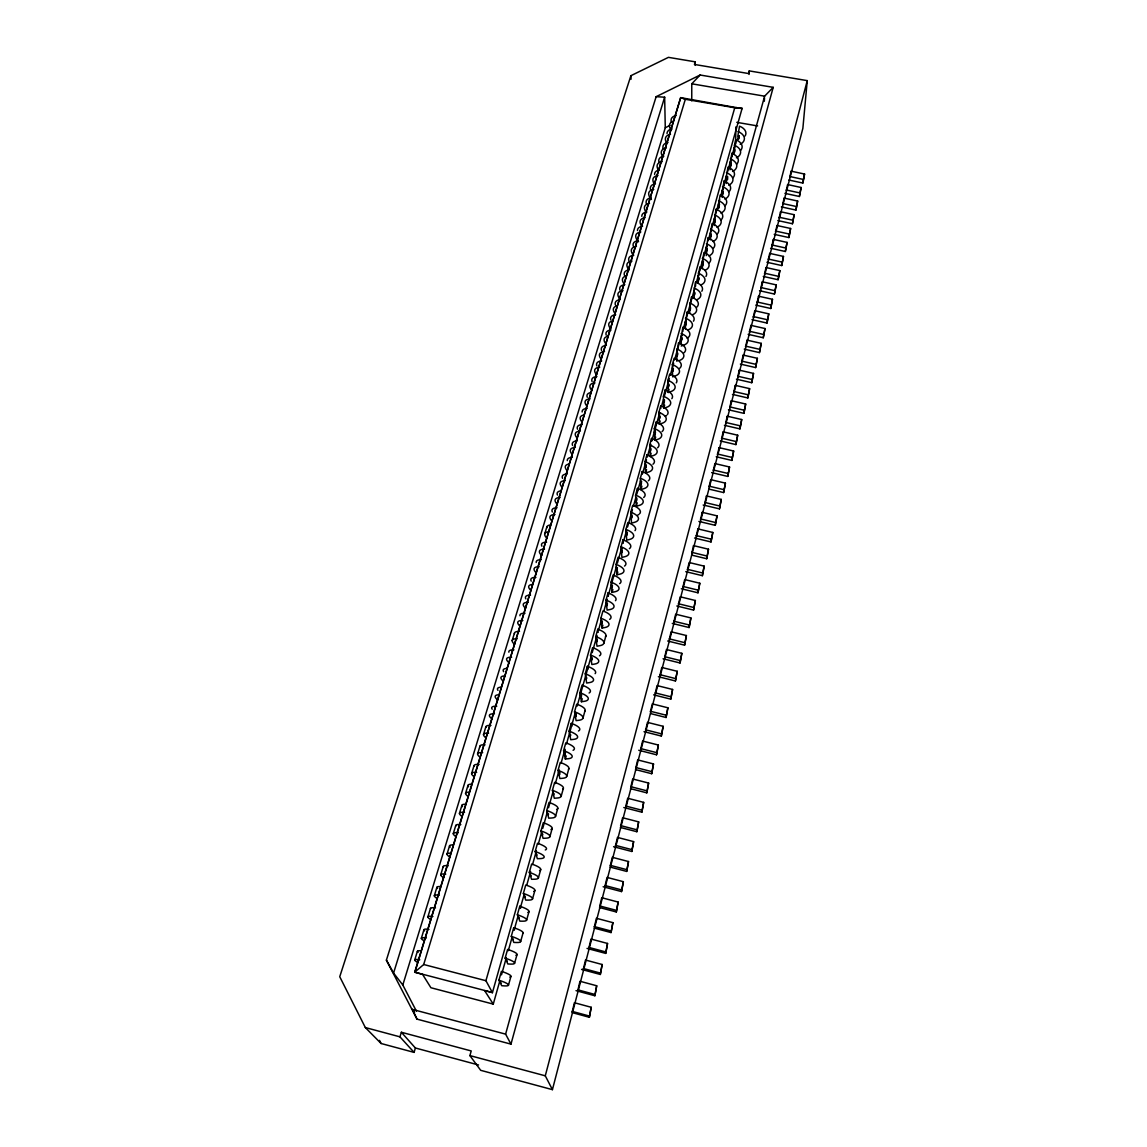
<?xml version="1.0" encoding="UTF-8"?>
<svg xmlns="http://www.w3.org/2000/svg" width="1147" height="1147" viewBox="0 0 1147 1147"><rect width="100%" height="100%" fill="white"/><g stroke="black" fill="none" stroke-linecap="round" stroke-linejoin="round"><path stroke-width="1.5" d="M673.863 621.889L675.683 614.204L690.895 617.932L689.103 627.538L672.271 623.409M691.756 100.893L691.77 83.803L700.114 75.014L773.207 87.344L510.974 1044.128L417.006 1019.138L386.396 960.154L656.141 96.692L700.114 75.014M691.799 553.083L693.562 545.628L708.502 549.212L706.71 558.732L691.842 555.148M693.892 298.177L694.738 292.485M701.806 291.238A14.725 8.158 15.7 0 0 702.523 288.815A9.979 5.534 15.6 0 0 695.612 282.033L693.921 292.17A3.67 2.022 15.6 0 1 694.681 293.603A8.416 4.631 15.7 0 1 693.906 295.453M695.225 65.393L695.24 61.838L668.443 57.35L630.893 75.702L339.741 976.728L365.334 1027.554L381.091 1043.498L414.081 1052.387L415.386 1048L401.35 1032.257L399.959 1036.845L414.081 1052.387M693.548 546.345L693.562 545.628M676.816 605.989L693.577 610.075L695.369 600.498L680.214 596.798L678.422 604.426M695.584 286.22L695.612 282.033M695.369 600.498L693.577 610.075M696.172 536.294L697.921 528.896L712.789 532.452L711.011 541.943L694.566 538.015M698.05 283.381L698.896 277.689M698.064 280.628A8.387 4.688 15.7 0 0 698.838 278.764A3.642 2.036 15.5 0 0 698.093 277.316L699.785 267.208A9.936 5.592 15.5 0 1 706.652 274.018A14.667 8.244 15.7 0 1 705.921 276.47M735.815 126.944L735.686 142.787L727.442 172.079M699.77 270.018L699.785 267.208M697.906 529.627L697.921 528.896M681.318 588.741L697.993 592.798L699.785 583.221L684.702 579.579L682.924 587.135M702.165 268.728L703.426 261.573M709.147 262.892A14.596 8.33 15.6 0 0 710.739 259.351A9.893 5.649 15.5 0 0 703.928 252.512L702.236 262.606A3.627 2.065 15.5 0 1 702.982 264.054A8.344 4.731 15.6 0 1 702.193 265.946M699.785 583.221L697.993 592.798M700.502 519.677L702.236 512.322L717.033 515.849L715.255 525.326L698.896 521.426M702.222 513.082L702.236 512.322M706.222 255.595L707.097 248.512M706.28 251.408A8.301 4.774 15.6 0 0 707.068 249.487A3.613 2.079 15.5 0 0 706.337 248.039L708.029 237.959A9.85 5.706 15.5 0 1 714.796 244.827A14.524 8.402 15.6 0 1 713.19 248.412M685.777 571.665L702.38 575.679L704.158 566.131L689.146 562.517L687.383 570.03M707.986 240.813L708.029 237.959M704.788 503.218L706.509 495.92L721.248 499.418L719.47 508.867L703.183 504.995M704.158 566.131L702.38 575.679M710.28 239.809L711.14 234.131M717.19 234.045A14.452 8.488 15.6 0 0 718.811 230.432A9.807 5.749 15.5 0 0 712.101 223.536L710.394 233.587A3.599 2.093 15.5 0 1 711.126 235.063A8.273 4.817 15.6 0 1 710.337 236.999M706.495 496.68L706.509 495.92M706.71 558.732L708.502 549.212M714.294 225.558L715.14 219.866M714.352 222.704A8.23 4.86 15.6 0 0 715.14 220.754A3.584 2.122 15.5 0 0 714.423 219.278L716.115 209.241A9.764 5.807 15.5 0 1 722.782 216.166A14.395 8.559 15.6 0 1 721.162 219.823M709.047 486.916L710.753 479.675L725.42 483.131L723.642 492.565L709.047 489.124M716.058 212.138L716.115 209.241M710.724 480.45L710.753 479.675M725.105 205.729A14.323 8.631 15.6 0 0 726.725 202.044A9.706 5.85 15.4 0 0 720.115 195.076L718.409 205.098A3.57 2.136 15.5 0 1 719.126 206.589A8.187 4.903 15.6 0 1 718.323 208.553L719.513 204.338M711.011 541.943L712.789 532.452M713.248 470.772L714.939 463.574L729.549 467.001L727.772 476.421L711.627 472.621M714.925 464.363L714.939 463.574M722.194 197.427L723.054 191.75M722.266 194.531A8.158 4.946 15.6 0 0 723.069 192.538A3.556 2.151 15.4 0 0 722.366 191.047L724.058 181.04A9.663 5.907 15.4 0 1 730.639 188.036A14.266 8.703 15.6 0 1 729.005 191.75M723.929 185.47L724.058 181.04M715.255 525.326L717.033 515.849M717.42 454.786L719.097 447.645L733.636 451.029L731.872 460.434L716.201 456.764M726.08 183.549L726.954 177.871M732.861 177.914A14.194 8.775 15.6 0 0 734.51 174.158A9.62 5.95 15.4 0 0 727.987 167.147L726.28 177.125A3.527 2.179 15.4 0 1 726.983 178.631A8.115 4.989 15.6 0 1 726.18 180.638M719.069 448.434L719.097 447.645M727.585 179.491L727.685 176.566M729.951 169.799L731.198 162.759M730.051 166.86A8.086 5.032 15.5 0 0 730.854 164.838A3.513 2.194 15.4 0 0 730.166 163.333L731.858 153.354A9.577 5.993 15.4 0 1 738.338 160.408A14.137 8.846 15.5 0 1 736.689 164.193M721.549 438.943L723.212 431.846L737.693 435.215L735.915 444.592L720.316 440.95M719.47 508.867L721.248 499.418M731.757 156.35L731.858 153.354M723.183 432.648L723.212 431.846M735.026 149.139L733.879 153.211A8.043 5.075 15.5 0 0 734.697 151.175A3.498 2.208 15.4 0 0 734.008 149.655L735.714 139.705A9.534 6.05 15.4 0 1 742.138 146.773A14.065 8.918 15.5 0 1 740.489 150.587M735.542 144.221L735.714 139.705M725.635 423.257L727.298 416.203L741.708 419.544L739.93 428.892L724.402 425.293M723.642 492.565L725.42 483.131M745.12 135.948A14.008 8.975 15.5 0 0 745.908 133.267A9.491 6.093 15.4 0 0 739.528 126.17L737.822 136.106A3.484 2.222 15.4 0 1 738.496 137.626A8.015 5.104 15.5 0 1 737.679 139.69L738.826 135.647M727.255 417.021L727.298 416.203M739.012 138.773L739.141 135.79M729.693 407.715L731.327 400.719L745.679 404.016L743.916 413.35L728.445 409.78M742.152 108.635L680.687 97.638L414.727 972.183L422.569 974.391L430.914 987.739L493.267 1004.112L499.576 981.717M727.772 476.421L729.549 467.001M731.299 401.536L731.327 400.719M733.707 392.317L735.342 385.363L749.622 388.647L747.858 397.952L732.46 394.41M749.091 74.44L749.249 70.899L807.259 80.62L802.871 128.335L552.424 1089.65L480.693 1070.323L469.897 1055.598L471.216 1050.953L401.35 1032.257M731.872 460.434L733.636 451.029M735.299 386.195L735.342 385.363M737.679 377.062L739.299 370.151L753.522 373.406L751.758 382.697L736.431 379.184M739.256 370.997L739.299 370.151M735.915 444.592L737.693 435.215M741.622 361.95L743.227 355.097L757.378 358.308L755.629 367.57L740.36 364.101M743.184 355.943L743.227 355.097M739.93 428.892L741.708 419.544M745.521 346.968L747.113 340.157L761.207 343.354L759.457 352.602L744.26 349.147M747.07 341.017L747.113 340.157M743.916 413.35L745.679 404.016M749.392 332.128L750.97 325.375L765.006 328.529L763.257 337.763L748.131 334.336M750.927 326.235L750.97 325.375M764.318 101.28L764.519 97.868M747.858 397.952L749.622 388.647M753.221 317.432L754.798 310.722L768.762 313.848L767.013 323.053L751.959 319.669M754.74 311.583L754.798 310.722M751.758 382.697L753.522 373.406M757.02 302.865L758.583 296.198L772.49 299.295L770.755 308.486L755.744 305.116M758.525 297.073L758.583 296.198M755.629 367.57L757.378 358.308M760.776 288.427L762.339 281.804L776.189 284.886L774.44 294.048L759.515 290.707M762.282 282.692L762.339 281.804M764.504 274.119L766.053 267.538L779.845 270.592L778.11 279.725L763.242 276.427M759.457 352.602L761.207 343.354M765.995 268.441L766.053 267.538M768.203 259.939L769.737 253.401L783.473 256.426L781.738 265.545L766.927 262.276M763.257 337.763L765.006 328.529M769.68 254.304L769.737 253.401M771.874 245.888L773.393 239.393L787.071 242.404L785.337 251.494L770.583 248.239M767.013 323.053L768.762 313.848M773.322 240.311L773.393 239.393M775.501 231.966L777.006 225.515L790.627 228.482L788.892 237.558L774.211 234.346M770.755 308.486L772.49 299.295M776.935 226.432L777.006 225.515M779.1 218.159L780.605 211.751L794.154 214.704L792.434 223.751L777.809 220.554M780.519 212.668L780.605 211.751M774.44 294.048L776.189 284.886M782.655 204.481L784.161 198.101L797.652 201.04L795.932 210.073L781.379 206.904M784.075 199.033L784.161 198.101M778.11 279.725L779.845 270.592M786.197 190.918L787.674 184.581L801.122 187.491L799.402 196.495L784.906 193.356M787.602 185.527L787.674 184.581M781.738 265.545L783.473 256.426M789.695 177.47L791.172 171.175L804.563 174.057L802.843 183.047L788.849 180.022M791.1 172.122L791.172 171.175M785.337 251.494L787.071 242.404M788.892 237.558L790.627 228.482M792.434 223.751L794.154 214.704M795.932 210.073L797.652 201.04M799.402 196.495L801.122 187.491M802.843 183.047L804.563 174.057M572.124 1012.6L589.372 1017.289L591.192 1007.281L574.389 1002.722L572.253 1011.726M576.009 990.65L594.877 995.754L596.698 985.775L579.981 981.259L577.873 990.191M581.558 969.416L600.325 974.463L602.146 964.498L585.515 960.039L583.422 968.885M587.035 948.411L605.716 953.401L607.537 943.451L590.992 939.049L588.913 947.823M594.146 928.081L611.05 932.568L612.871 922.647L596.397 918.274L594.347 926.991M599.508 907.521L616.326 911.965L618.133 902.058L601.759 897.728L599.709 906.374M603.136 886.746L621.531 891.577L623.351 881.685L607.064 877.412L605.028 885.986M610.061 867.06L626.692 871.419L628.513 861.54L612.297 857.311L610.29 865.799M613.588 846.715L631.796 851.461L633.617 841.611L617.487 837.41L615.495 845.841M620.384 827.446L636.857 831.718L638.664 821.883L622.62 817.739L620.642 826.098M623.825 807.531L641.861 812.176L643.668 802.37L627.696 798.255L625.732 806.556M630.492 788.663L646.808 792.849L648.614 783.057L632.714 778.985L630.764 787.215M635.467 769.565L651.697 773.709L653.503 763.945L637.689 759.916L635.753 768.089M638.764 750.267L656.543 754.783L658.349 745.034L642.607 741.048L640.7 749.149M644.026 731.671L661.332 736.044L663.138 726.309L647.482 722.366L645.575 730.41M650.578 713.592L666.077 717.492L667.884 707.785L652.299 703.871L650.421 711.857M653.632 694.853L670.78 699.14L672.586 689.447L657.073 685.576L655.195 693.491M658.364 676.716L675.425 680.96L677.232 671.296L661.79 667.468L659.941 675.325M663.052 658.765L680.042 662.98L681.834 653.331L666.464 649.532L664.629 657.331M667.683 641.001L684.587 645.159L686.393 635.538L671.095 631.782L669.275 639.51M689.103 627.538L690.895 617.932M589.372 1017.289L591.192 1007.281M594.877 995.754L596.698 985.775M600.325 974.463L602.146 964.498M605.716 953.401L607.537 943.451M611.05 932.568L612.871 922.647M616.326 911.965L618.133 902.058M621.531 891.577L623.351 881.685M626.692 871.419L628.513 861.54M631.796 851.461L633.617 841.611M636.857 831.718L638.664 821.883M641.861 812.176L643.668 802.37M646.808 792.849L648.614 783.057M651.697 773.709L653.503 763.945M656.543 754.783L658.349 745.034M661.332 736.044L663.138 726.309M666.077 717.492L667.884 707.785M670.78 699.14L672.586 689.447M675.425 680.96L677.232 671.296M680.042 662.98L681.834 653.331M684.587 645.159L686.393 635.538M552.424 1089.65L545.284 1075.814L807.259 80.62M510.974 1044.128L505.612 1034.135L764.619 96.176L773.207 87.344M508.465 985.216L510.917 976.412M514.587 963.279L517.01 954.576M520.638 941.587L523.032 932.984M526.616 920.138L528.982 911.636M532.523 898.933L534.875 890.516M538.373 877.971L540.696 869.641M549.886 836.708L552.151 828.564M555.535 816.42L557.786 808.363M561.141 796.348L563.363 788.39M566.675 776.505L568.869 768.619M582.934 718.194L585.056 710.567M603.824 643.295L605.874 635.968M498.916 980.226A12.173 2.007 16.1 0 1 508.408 984.714A17.951 2.954 16.1 0 1 504.68 985.904L501.726 985.732L500.536 983.409A10.237 1.692 16.1 0 0 501.024 982.793A4.459 0.731 16.1 0 0 499.834 982.004L498.916 980.226L501.411 971.366A12.144 2.065 16.1 0 1 510.859 975.896A17.908 3.04 16.1 0 1 509.798 977.043M505.139 958.161A12.101 2.136 16 0 1 514.53 962.749A17.85 3.154 16.1 0 1 510.788 964.097L507.834 963.967L506.702 961.516A10.18 1.807 16.1 0 0 507.189 960.856A4.43 0.789 16 0 0 506.013 960.039L505.139 958.161L507.605 949.415A12.072 2.194 16 0 1 516.967 954.032A17.807 3.24 16.1 0 1 515.878 955.279M511.275 936.353A12.029 2.28 16 0 1 520.595 941.027A17.75 3.355 16.1 0 1 516.824 942.519L513.87 942.447L512.781 939.88A10.122 1.921 16.1 0 0 513.283 939.164A4.402 0.832 16 0 0 512.121 938.332L511.275 936.353L513.713 927.708A12 2.337 16 0 1 522.989 932.411A17.707 3.441 16.1 0 1 522.659 933.429M517.354 914.804A11.957 2.409 16 0 1 526.588 919.564A17.649 3.556 16.1 0 1 522.788 921.184L519.849 921.156L518.788 918.475A10.065 2.022 16.1 0 0 519.304 917.715A4.387 0.889 16 0 0 518.157 916.854L517.354 914.804L519.763 906.245A11.943 2.466 16 0 1 528.953 911.033A17.606 3.627 16.1 0 1 527.821 912.453M523.362 893.484A11.9 2.538 16 0 1 532.509 898.33A17.549 3.742 16 0 1 528.695 900.094L525.756 900.108L524.738 897.312A10.008 2.136 16 0 0 525.269 896.51A4.359 0.932 16 0 0 524.136 895.621L523.362 893.484L525.742 885.011A11.871 2.581 16 0 1 534.86 889.9A17.506 3.814 16 0 1 533.699 891.405M529.297 872.394A11.828 2.667 16 0 1 538.359 877.326A17.449 3.928 16 0 1 534.531 879.233L531.591 879.29L530.631 876.38A9.965 2.237 16 0 0 531.161 875.534A4.33 0.975 16 0 0 530.043 874.631L529.297 872.394L531.649 864.035A11.8 2.71 16 0 1 540.681 868.996A17.406 4 16 0 1 539.52 870.573M535.176 851.547A11.771 2.781 16 0 1 544.151 856.565A17.348 4.101 16 0 1 540.309 858.601L537.37 858.702L536.438 855.676A9.907 2.337 16 0 0 536.982 854.787A4.316 1.018 16 0 0 535.878 853.855L535.176 851.547L537.499 843.274A11.742 2.824 16 0 1 546.459 848.321A17.32 4.172 16 0 1 545.269 849.984M540.983 830.93A11.699 2.896 16 0 1 549.886 836.02A17.262 4.273 16 0 1 546.015 838.185L543.09 838.328L542.201 835.202A9.85 2.437 16 0 0 542.746 834.27A4.287 1.061 16 0 0 541.656 833.324L540.983 830.93L543.291 822.743A11.671 2.954 16 0 1 552.151 827.862A17.219 4.344 16 0 1 550.947 829.611M546.732 810.542A11.642 3.025 16 0 1 555.549 815.703A17.162 4.445 16 0 1 551.664 817.997L548.739 818.184L547.893 814.958A9.793 2.538 16 0 0 548.452 813.983A4.258 1.104 16 0 0 547.377 813.008L546.732 810.542L549.012 802.441A11.613 3.068 16 0 1 557.8 807.646A17.133 4.516 16 0 1 556.582 809.467M552.41 790.369A11.57 3.14 15.9 0 1 561.155 795.617A17.076 4.617 16 0 1 557.256 798.025L554.331 798.255L553.514 794.928A9.75 2.638 16 0 0 554.087 793.91A4.244 1.147 15.9 0 0 553.026 792.921L552.41 790.369L554.661 782.354A11.556 3.183 15.9 0 1 563.378 787.631A17.033 4.688 16 0 1 562.948 789.021M558.03 770.411A11.513 3.24 15.9 0 1 566.704 775.73A16.976 4.789 16 0 1 562.776 778.268L559.865 778.541L559.091 775.114A9.692 2.724 16 0 0 559.679 774.053A4.215 1.19 15.9 0 0 558.618 773.035L558.03 770.411L560.266 762.497A11.484 3.283 15.9 0 1 568.898 767.845A16.947 4.846 16 0 1 568.453 769.279M563.593 750.683A11.456 3.355 15.9 0 1 572.181 756.074A16.89 4.946 16 0 1 568.252 758.726L565.342 759.027L564.596 755.5A9.635 2.824 16 0 0 565.199 754.411A4.201 1.233 15.9 0 0 564.152 753.378L563.593 750.683L565.801 742.84A11.427 3.398 15.9 0 1 574.36 748.26A16.861 5.004 16 0 1 573.084 750.296M569.084 731.155A11.384 3.455 15.9 0 1 577.615 736.618A16.804 5.104 16 0 1 573.658 739.385L570.747 739.729L570.045 736.116A9.592 2.911 16 0 0 570.647 734.983A4.172 1.262 15.9 0 0 569.629 733.922L569.084 731.155L571.278 723.399A11.37 3.498 15.9 0 1 579.765 728.89A16.761 5.162 16 0 1 578.475 730.997M574.532 711.828A11.327 3.556 15.9 0 1 582.977 717.362A16.718 5.248 16 0 1 579.02 720.259L576.109 720.631L575.45 716.918A9.534 2.997 16 0 0 576.052 715.757A4.158 1.305 15.9 0 0 575.048 714.681L574.532 711.828L576.697 704.172A11.312 3.599 15.9 0 1 585.113 709.721A16.675 5.319 16 0 1 584.626 711.298M579.909 692.716A11.269 3.67 15.9 0 1 588.296 698.322A16.617 5.405 15.9 0 1 584.31 701.319L581.414 701.735L580.783 697.935A9.491 3.083 15.9 0 0 581.4 696.731A4.129 1.348 15.9 0 0 580.396 695.627L579.909 692.716L582.059 685.132A11.241 3.699 15.9 0 1 590.404 690.752A16.588 5.463 15.9 0 1 589.085 693.003M585.242 673.819A11.212 3.756 15.9 0 1 593.544 679.468A16.531 5.549 15.9 0 1 589.558 682.58L586.662 683.038L586.06 679.139A9.434 3.169 15.9 0 0 586.691 677.906A4.115 1.376 15.9 0 0 585.701 676.787L585.242 673.819L587.364 666.307A11.183 3.799 15.9 0 1 595.637 671.984A16.502 5.606 15.9 0 1 595.121 673.647M590.519 655.095A11.155 3.857 15.9 0 1 598.748 660.83A16.445 5.692 15.9 0 1 594.748 664.041L591.852 664.529L591.293 660.543A9.391 3.24 15.9 0 0 591.924 659.281A4.086 1.419 15.9 0 0 590.949 658.149L590.519 655.095L592.612 647.668A11.126 3.9 15.9 0 1 600.813 653.417A16.416 5.749 15.9 0 1 599.465 655.797M595.723 636.585A11.097 3.957 15.8 0 1 603.895 642.363A16.359 5.835 15.9 0 1 599.881 645.689L596.999 646.205L596.454 642.148A9.334 3.326 15.9 0 0 597.1 640.843A4.072 1.448 15.8 0 0 596.139 639.696L595.723 636.585L597.802 629.23A11.069 3.986 15.8 0 1 605.946 635.037A16.33 5.878 15.9 0 1 605.415 636.786M600.899 618.262A11.04 4.043 15.8 0 1 609 624.111A16.273 5.964 15.9 0 1 604.956 627.524L602.075 628.083L601.573 623.939A9.291 3.398 15.9 0 0 602.232 622.592A4.043 1.477 15.8 0 0 601.272 621.43L600.899 618.262L602.935 610.993A11.011 4.086 15.8 0 1 611.021 616.857A16.244 6.022 15.9 0 1 609.645 619.351M606.003 600.125A10.983 4.144 15.8 0 1 614.032 606.032A16.201 6.093 15.9 0 1 609.989 609.544L607.121 610.132L606.648 605.903A9.248 3.484 15.9 0 0 607.308 604.541A4.029 1.52 15.8 0 0 606.362 603.365L606.003 600.125L608.025 592.927A10.954 4.172 15.8 0 1 616.039 598.849A16.158 6.151 15.9 0 1 615.48 600.684M611.05 582.174A10.925 4.23 15.8 0 1 619.022 588.139A16.115 6.222 15.9 0 1 614.978 591.752L612.097 592.368L611.666 588.067A9.19 3.556 15.9 0 0 612.326 586.662A4 1.548 15.8 0 0 611.394 585.472L611.05 582.174L613.072 575.048A10.896 4.258 15.8 0 1 621.014 581.027A16.087 6.28 15.9 0 1 619.609 583.651M616.068 564.41A10.868 4.316 15.8 0 1 623.968 570.432A16.029 6.352 15.9 0 1 619.896 574.145L617.029 574.79L616.627 570.403A9.147 3.627 15.9 0 0 617.301 568.984A3.986 1.577 15.8 0 0 616.369 567.765L616.068 564.41L618.047 557.356A10.853 4.344 15.8 0 1 625.932 563.392A16.001 6.409 15.9 0 1 624.513 566.073M621.014 546.832A10.81 4.402 15.8 0 1 628.857 552.897A15.943 6.481 15.9 0 1 624.785 556.711L621.918 557.385L621.531 552.926A9.104 3.699 15.9 0 0 622.219 551.463A3.957 1.606 15.8 0 0 621.301 550.245L621.014 546.832L622.979 539.85A10.796 4.43 15.8 0 1 630.793 545.943A15.915 6.524 15.9 0 1 629.373 548.667M625.918 529.427A10.753 4.473 15.8 0 1 633.703 535.549A15.872 6.61 15.9 0 1 629.603 539.448L626.749 540.151L626.405 535.62A9.061 3.771 15.9 0 0 627.094 534.129A3.943 1.634 15.8 0 0 626.19 532.896L625.918 529.427L627.868 522.516A10.739 4.516 15.8 0 1 635.624 528.652A15.843 6.653 15.8 0 1 635.022 530.631M630.778 512.193A10.71 4.559 15.8 0 1 638.492 518.372A15.786 6.724 15.8 0 1 634.391 522.358L631.538 523.089L631.223 518.487A9.018 3.842 15.8 0 0 631.911 516.967A3.928 1.663 15.8 0 0 631.022 515.72L630.778 512.193L632.7 505.354A10.681 4.588 15.8 0 1 640.399 511.548A15.757 6.767 15.8 0 1 639.782 513.555M635.581 495.146A10.653 4.631 15.7 0 1 643.238 501.368A15.714 6.839 15.8 0 1 639.123 505.44L636.284 506.2L635.983 501.526A8.961 3.9 15.8 0 0 636.685 499.977A3.9 1.706 15.7 0 0 635.811 498.716L635.581 495.146L637.488 488.364A10.624 4.674 15.7 0 1 645.116 494.601A15.685 6.882 15.8 0 1 643.653 497.497M640.341 478.256A10.595 4.717 15.7 0 1 647.926 484.521A15.628 6.954 15.8 0 1 643.811 488.679L640.972 489.468L640.7 484.737A8.918 3.971 15.8 0 0 641.417 483.159A3.885 1.721 15.7 0 0 640.542 481.883L640.341 478.256L642.22 471.546A10.581 4.746 15.7 0 1 649.79 477.84A15.599 6.997 15.8 0 1 648.327 480.779M645.044 461.538A10.552 4.789 15.7 0 1 652.586 467.847A15.556 7.068 15.8 0 1 648.456 472.091L645.618 472.908L645.374 468.105A8.875 4.029 15.8 0 0 646.091 466.499A3.871 1.749 15.7 0 0 645.231 465.209L645.044 461.538L646.922 454.9A10.524 4.817 15.7 0 1 654.435 461.223A15.528 7.111 15.8 0 1 652.944 464.22M649.704 444.979A10.495 4.86 15.7 0 1 657.188 451.345A15.485 7.169 15.8 0 1 653.059 455.66L650.22 456.506L650.005 451.646A8.832 4.086 15.8 0 0 650.722 450.011A3.842 1.778 15.7 0 0 649.876 448.706L649.704 444.979L651.553 438.412A10.481 4.889 15.7 0 1 659.009 444.778A15.456 7.212 15.8 0 1 657.518 447.817M654.32 428.591A10.438 4.932 15.7 0 1 661.747 435A15.398 7.269 15.8 0 1 657.604 439.401L654.779 440.276L654.593 435.344A8.789 4.158 15.8 0 0 655.31 433.681A3.828 1.807 15.7 0 0 654.478 432.362L654.32 428.591L656.156 422.082A10.423 4.961 15.7 0 1 663.554 428.505A15.37 7.312 15.8 0 1 662.048 431.587M658.894 412.361A10.395 5.004 15.7 0 1 666.264 418.813A15.327 7.384 15.8 0 1 662.106 423.286L659.296 424.189L659.124 419.185A8.746 4.215 15.8 0 0 659.855 417.508A3.814 1.835 15.7 0 0 659.023 416.175L658.894 412.361L660.715 405.909A10.366 5.032 15.7 0 1 668.056 412.375A15.298 7.427 15.8 0 1 667.396 414.583M663.425 396.288A10.337 5.075 15.7 0 1 670.737 402.783A15.255 7.484 15.8 0 1 666.579 407.328L663.755 408.26L663.626 403.199A8.703 4.273 15.8 0 0 664.357 401.493A3.785 1.864 15.7 0 0 663.54 400.145L663.425 396.288L665.231 389.894A10.323 5.104 15.7 0 1 672.515 396.403A15.226 7.527 15.8 0 1 671.841 398.654M667.912 380.374A10.294 5.133 15.7 0 1 675.167 386.897A15.183 7.585 15.8 0 1 670.995 391.528L668.185 392.475L668.07 387.371A8.66 4.33 15.8 0 0 668.816 385.636A3.771 1.878 15.7 0 0 667.998 384.274L667.912 380.374L669.69 374.051A10.28 5.162 15.6 0 1 676.916 380.589A15.155 7.613 15.7 0 1 676.243 382.869M672.543 375.126L672.486 371.685A8.617 4.387 15.7 0 0 673.232 369.936A3.756 1.907 15.6 0 0 672.429 368.56L672.357 364.603L674.121 358.337A10.223 5.233 15.6 0 1 681.289 364.932A15.083 7.714 15.7 0 1 679.755 368.201M676.916 361.377L676.845 356.144A8.588 4.43 15.7 0 0 677.605 354.366A3.742 1.936 15.6 0 0 676.802 352.989L678.494 342.795A10.18 5.291 15.6 0 1 685.619 349.419A15.011 7.814 15.7 0 1 684.071 352.731M681.203 344.272L681.175 340.759A8.545 4.488 15.7 0 0 681.935 338.967A3.713 1.95 15.6 0 0 681.146 337.562L682.838 327.382A10.122 5.362 15.6 0 1 689.906 334.049A14.94 7.9 15.7 0 1 687.168 338.25M685.476 329.074L685.462 325.519A8.502 4.545 15.7 0 0 686.221 323.698A3.699 1.979 15.6 0 0 685.447 322.293L687.139 312.127A10.079 5.42 15.6 0 1 694.15 318.823A14.868 7.986 15.7 0 1 693.448 321.203M689.705 313.102L689.705 310.407A8.459 4.588 15.7 0 0 690.465 308.572A3.685 1.993 15.6 0 0 689.691 307.167L691.397 297.016A10.036 5.477 15.6 0 1 698.351 303.754A14.796 8.072 15.7 0 1 696.774 307.181M501.511 974.835L506.357 957.602M508.307 950.72L512.179 936.927M514.114 930.045L518 916.267M520.423 907.65L524.308 893.871M526.731 885.255L530.602 871.476M532.538 864.58L536.423 850.802M538.359 843.905L541.757 831.847M542.732 828.406L547.578 811.173M548.538 807.732L553.384 790.512M555.334 783.616L559.206 769.838M561.141 762.941L565.027 749.163M566.475 744.002L575.206 712.99M577.142 706.093L591.207 656.141M592.182 652.7L597.028 635.467M598.476 630.305L601.386 619.968M603.809 611.351L607.207 599.293M608.182 595.852L616.412 566.561M617.387 563.12L621.746 547.606M623.696 540.724L626.592 530.387M627.567 526.946L632.413 509.712M633.388 506.271L635.811 497.655M636.786 494.214L640.657 480.435M642.592 473.539L646.478 459.761M647.453 456.305L650.836 444.247M651.811 440.806L659.568 413.25M661.504 406.353L663.439 399.471M664.414 396.016L669.26 378.797M670.235 375.341L673.633 363.284M674.594 359.843L681.863 334.006M683.325 328.831L694.48 289.216M696.415 282.32L707.082 244.426M708.531 239.264L719.685 199.635M720.66 196.194L726.467 175.52M564.152 753.378L565.027 750.253M596.139 639.696L596.956 636.757M621.301 550.245L622.09 547.449M649.876 448.706L650.793 445.423M654.478 432.362L655.381 429.121M659.023 416.175L659.926 412.963M681.146 337.562L682.006 334.508M685.447 322.293L686.293 319.253M698.093 277.316L698.924 274.362M706.337 248.039L707.154 245.143M714.423 219.278L715.226 216.439M722.366 191.047L723.155 188.266M730.166 163.333L731.327 159.218M734.008 149.655L734.783 146.945M559.091 775.114L559.98 771.96M564.596 755.5L565.471 752.389M575.45 716.918L576.296 713.864M580.783 697.935L581.629 694.91M591.293 660.543L592.124 657.589M596.454 642.148L597.286 639.223M601.573 623.939L602.39 621.043M606.648 605.903L607.451 603.05M611.666 588.067L612.455 585.228M616.627 570.403L617.416 567.607M621.531 552.926L622.319 550.144M626.405 535.62L627.366 532.179M631.223 518.487L632.169 515.089M635.983 501.526L636.929 498.156M640.7 484.737L641.646 481.396M645.374 468.105L646.306 464.807M650.005 451.646L650.923 448.377M654.593 435.344L655.496 432.104M659.124 419.185L660.027 415.988M663.626 403.199L664.514 400.031M668.07 387.371L668.959 384.216M672.486 371.685L673.361 368.56M676.845 356.144L677.719 353.061M681.175 340.759L682.035 337.705M685.462 325.519L686.307 322.479M689.705 310.407L690.537 307.41M565.342 759.027L566.202 755.93M581.414 701.735L582.26 698.738M602.075 628.083L602.892 625.201M612.097 592.368L612.885 589.544M617.029 574.79L617.817 571.995M636.284 506.2L637.216 502.845M640.972 489.468L641.904 486.156M645.618 472.908L646.55 469.625M650.22 456.506L651.138 453.251M654.779 440.276L655.683 437.05M659.296 424.189L660.185 420.992M663.755 408.26L664.643 405.092M668.185 392.475L669.074 389.349M493.267 1004.112L484.608 990.607L492.421 992.657L742.166 108.162L734.754 107.746L685.332 99.287L680.687 97.638L414.856 972.369M492.421 992.657L485.927 980.714L734.754 107.746M749.249 70.899L748.504 73.523L694.451 64.447L695.24 61.838M492.321 992.47L414.727 972.183L423.702 964.512L685.332 99.287M414.727 959.996L417.379 951.307M421.336 938.346L423.946 929.758M427.86 916.94L430.455 908.438M434.312 895.778L436.878 887.377M440.706 874.831L443.244 866.53M447.015 854.128L449.524 845.913M453.266 833.654L455.746 825.525M459.445 813.395L461.897 805.352M465.553 793.366L467.99 785.408M471.603 773.537L474.012 765.68M477.582 753.937L479.962 746.152M483.504 734.539L485.855 726.825M512.179 640.556L514.401 633.244M544.682 534.015L546.775 527.147M416.39 1011.124L402.812 985.001L665.274 127.747L664.658 97.194L656.141 96.692M402.812 985.001L393.564 973.072L664.658 97.194M665.274 127.747L669.948 125.424M681.218 346.036L684.013 345.018A14.968 7.857 15.7 0 0 688.2 340.186A10.151 5.334 15.6 0 0 681.103 333.533M672.572 376.847L675.382 375.886A15.112 7.671 15.7 0 0 679.54 371.184A10.237 5.205 15.6 0 0 672.357 364.603M691.77 83.803L764.619 96.176M683.741 98.628L686.795 99.144M735.958 107.574L740.604 108.363M736.804 122.342L757.608 125.941M789.781 176.523L803.201 179.419M786.269 189.972L799.746 192.897M782.741 203.549L796.262 206.489M779.171 217.242L792.749 220.195M775.573 231.049L789.208 234.031M771.931 244.985L785.638 247.996M768.275 259.036L782.025 262.075M764.576 273.23L778.383 276.298M760.834 287.539L774.712 290.635M757.077 301.991L771.013 305.102M753.278 316.558L767.271 319.712M749.435 331.268L763.501 334.451M745.564 346.122L759.687 349.319M741.665 361.104L755.844 364.33M737.722 376.23L751.959 379.485M733.736 391.485L748.045 394.769M729.721 406.898L744.088 410.21M725.664 422.454L740.102 425.795M721.578 438.154L736.073 441.523M717.448 453.997L732.001 457.409M713.276 469.998L727.901 473.439M709.061 486.156L723.757 489.626M704.803 502.472L719.57 505.97M700.516 518.931L715.341 522.473M696.172 535.563L711.083 539.133M691.799 552.352L706.767 555.965M687.383 569.313L702.423 572.955M682.909 586.447L698.021 590.117M678.407 603.738L693.577 607.451M673.848 621.215L689.103 624.943M669.246 638.85L684.573 642.635M664.6 656.686L679.999 660.486M659.912 674.68L675.382 678.537M655.166 692.874L670.708 696.759M650.378 711.255L665.991 715.169M645.532 729.807L661.231 733.779M640.643 748.575L656.414 752.575M635.71 767.515L651.553 771.558M630.707 786.67L646.636 790.756M625.674 806.026L641.675 810.155M620.57 825.582L636.657 829.754M615.423 845.353L631.581 849.554M423.702 964.512L485.927 980.714M610.204 865.325L626.448 869.569M604.942 885.513L621.273 889.814M599.623 905.929L616.039 910.259M594.246 926.561L610.734 930.934M417.006 1019.138L412.433 1009.417L505.612 1034.135M588.812 947.408L605.387 951.838M365.334 1027.554L399.959 1036.845M469.897 1055.598L545.284 1075.814M583.307 968.498L599.981 972.971M577.758 989.818L594.504 994.349M415.386 1048L478.528 1064.975M572.138 1011.382L588.97 1015.941M412.433 1009.417L414.626 1012.156M386.396 960.154L393.564 973.072M379.514 1040.372L381.091 1043.498M513.713 927.708L514.544 929.701M519.763 906.245L520.552 908.338M571.278 723.399L571.794 726.194M587.364 666.307L587.809 669.303M597.802 629.23L598.204 632.37M608.025 592.927L608.383 596.182M622.979 539.85L623.265 543.277M637.488 488.364L637.632 490.758M642.22 471.546L642.363 473.969M646.922 454.9L647.037 457.352M630.893 75.702L631.065 79.215M651.553 438.412L651.668 440.907M656.156 422.082L656.256 424.605M660.715 405.909L660.801 408.475M665.231 389.894L665.289 392.489M682.838 327.382L682.866 331.44M687.139 312.127L687.139 314.851M552.338 511.949A15.757 6.581 16.7 0 1 551.979 510.802A10.667 4.459 16.8 0 1 557.069 507.72M552.051 521.111A15.786 6.538 16.7 0 1 549.9 517.612A10.696 4.43 16.8 0 1 555.005 514.544M624.455 275.337A14.653 8.086 16.9 0 1 624.197 274.004A9.936 5.477 17 0 1 629.33 269.875M624.169 283.94A14.682 8.043 16.9 0 1 622.405 279.882A9.95 5.448 17 0 1 626.219 275.997M606.218 335.153A14.94 7.728 16.8 0 1 605.946 333.863A10.122 5.233 17 0 1 611.064 329.978M605.931 343.899A14.968 7.699 16.8 0 1 604.082 339.971A10.137 5.205 16.9 0 1 607.881 336.3M536.208 562.489A10.839 4.201 16.7 0 1 541.298 559.65M536.323 572.869A16.029 6.165 16.7 0 1 534.072 569.5A10.853 4.172 16.7 0 1 539.162 566.69M610.849 319.984A14.868 7.828 16.9 0 1 610.577 318.68A10.065 5.291 17 0 1 615.695 314.737M610.562 328.702A14.897 7.785 16.9 0 1 608.727 324.744A10.094 5.276 17 0 1 612.541 321.002M615.423 304.973A14.796 7.914 16.9 0 1 615.165 303.654A10.022 5.362 17 0 1 620.283 299.639M615.136 313.647A14.825 7.871 16.9 0 1 613.33 309.647A10.036 5.334 17 0 1 617.143 305.862M671.267 121.725A13.95 8.904 17.1 0 1 671.081 120.277A9.448 6.022 17.3 0 1 676.2 115.575M670.981 129.969A13.965 8.875 17.1 0 1 669.461 125.611A9.463 6.007 17.2 0 1 673.303 121.209M582.131 411.959A10.366 4.903 16.9 0 1 587.235 408.404M582.16 422.125A15.327 7.197 16.8 0 1 580.167 418.368A10.38 4.875 16.9 0 1 583.952 414.985M658.966 162.128A14.137 8.703 17 0 1 658.751 160.709A9.577 5.893 17.2 0 1 663.869 156.135M658.665 170.459A14.165 8.674 17 0 1 657.088 166.172A9.592 5.864 17.2 0 1 662.206 161.641M667.009 133.64A9.491 5.979 17.2 0 1 672.128 128.98M666.923 143.346A14.036 8.803 17.1 0 1 665.375 139.016A9.506 5.964 17.2 0 1 670.479 134.371M485.912 727.399A11.355 3.355 16.6 0 1 490.945 725.42M486.113 737.994A16.804 4.889 16.5 0 1 483.561 735.098A11.384 3.312 16.6 0 1 488.593 733.162M628.9 260.727A14.596 8.172 16.9 0 1 628.656 259.38A9.879 5.534 17 0 1 633.789 255.193M628.613 269.301A14.624 8.129 16.9 0 1 626.879 265.215A9.907 5.506 17 0 1 632.011 261.043M637.46 230.547A9.793 5.635 17.1 0 1 642.578 226.246M638.578 241.759A14.481 8.301 17 0 1 635.71 236.268A9.807 5.62 17.1 0 1 640.829 231.981M641.79 216.324A9.75 5.692 17.1 0 1 646.922 211.966M641.732 226.174A14.424 8.373 17 0 1 640.069 221.988A9.764 5.663 17.1 0 1 645.188 217.658M663.095 148.536A14.065 8.76 17.1 0 1 662.909 147.103A9.534 5.936 17.2 0 1 668.013 142.5M662.808 156.838A14.094 8.746 17.1 0 1 661.245 152.537A9.549 5.921 17.2 0 1 666.364 147.949M650.564 189.656A14.266 8.559 17 0 1 650.349 188.266A9.663 5.792 17.1 0 1 655.467 183.792M651.439 199.435A14.294 8.531 17 0 1 648.657 193.829A9.678 5.778 17.1 0 1 653.776 189.398M646.306 203.621A14.323 8.473 17 0 1 646.091 202.23A9.706 5.735 17.1 0 1 651.209 197.814M646.019 212.052A14.352 8.445 17 0 1 644.385 207.851A9.721 5.721 17.1 0 1 649.503 203.463M557.485 495.074A15.685 6.696 16.7 0 1 557.127 493.927A10.624 4.531 16.8 0 1 560.869 490.844M557.198 504.207A15.714 6.653 16.7 0 1 555.076 500.666A10.638 4.502 16.8 0 1 560.166 497.511M587.293 397.278A15.226 7.341 16.8 0 1 586.977 396.03A10.309 4.975 16.9 0 1 590.762 392.561M587.006 406.181A15.255 7.312 16.8 0 1 585.042 402.382A10.337 4.946 16.9 0 1 590.16 398.798M577.543 429.236A15.37 7.14 16.8 0 1 577.228 428.032A10.409 4.832 16.9 0 1 582.332 424.548M577.256 438.211A15.398 7.097 16.8 0 1 575.249 434.498A10.438 4.803 16.8 0 1 580.368 431.057M497.956 690.365A16.588 5.262 16.6 0 1 497.497 689.404A11.241 3.556 16.6 0 1 501.153 687.196M497.683 699.957A16.617 5.19 16.6 0 1 495.203 696.946A11.255 3.513 16.6 0 1 498.845 694.767M567.278 460.65A10.509 4.688 16.8 0 1 572.382 457.323M567.321 470.887A15.556 6.882 16.7 0 1 565.256 467.259A10.538 4.66 16.8 0 1 569.012 464.076M541.9 546.187A15.915 6.337 16.7 0 1 541.513 545.083A10.782 4.287 16.7 0 1 546.603 542.158M541.613 555.449A15.943 6.294 16.7 0 1 539.405 552.022A10.796 4.258 16.7 0 1 544.495 549.126M474.084 766.21A11.47 3.14 16.6 0 1 479.088 764.447M474.299 776.849A16.976 4.574 16.5 0 1 471.675 774.067A11.499 3.097 16.6 0 1 476.679 772.347M562.575 478.371A15.599 6.81 16.7 0 1 562.216 477.209A10.567 4.617 16.8 0 1 567.335 473.955M562.288 487.461A15.628 6.767 16.7 0 1 560.195 483.876A10.595 4.588 16.8 0 1 565.299 480.65M572.597 445.466A15.456 7.04 16.8 0 1 572.267 444.262A10.466 4.76 16.8 0 1 577.385 440.849M572.31 454.47A15.485 6.997 16.7 0 1 570.274 450.8A10.481 4.731 16.8 0 1 575.393 447.43M480.034 746.697A11.413 3.24 16.6 0 1 485.038 744.833M480.235 757.321A16.89 4.731 16.5 0 1 477.654 754.482A11.441 3.197 16.6 0 1 482.672 752.647M514.43 633.89A11.054 3.842 16.7 0 1 519.505 631.409M514.573 644.356A16.359 5.635 16.6 0 1 512.207 641.187A11.083 3.814 16.7 0 1 517.268 638.75M601.558 350.466A15.011 7.642 16.8 0 1 601.272 349.19A10.165 5.176 16.9 0 1 606.39 345.362M601.272 359.255A15.04 7.599 16.8 0 1 599.394 355.355A10.18 5.147 16.9 0 1 604.512 351.555M592.096 381.521A15.155 7.441 16.8 0 1 591.795 380.274A10.266 5.047 16.9 0 1 596.913 376.574M591.795 390.381A15.183 7.412 16.8 0 1 589.873 386.553A10.28 5.018 16.9 0 1 594.992 382.897M596.841 365.922A15.083 7.542 16.8 0 1 596.555 364.66A10.208 5.104 16.9 0 1 601.673 360.889M596.555 374.739A15.112 7.499 16.8 0 1 594.648 370.882A10.237 5.075 16.9 0 1 599.766 367.155M503.648 671.683A16.502 5.405 16.6 0 1 503.203 670.708A11.169 3.656 16.6 0 1 506.859 668.414M503.375 681.232A16.531 5.348 16.6 0 1 500.938 678.164A11.198 3.613 16.6 0 1 504.58 675.898M455.832 826.012A11.656 2.796 16.5 0 1 460.807 824.593M456.09 836.722A17.262 4.058 16.5 0 1 453.366 834.141A11.685 2.753 16.5 0 1 458.327 832.765M633.316 246.261A14.524 8.244 16.9 0 1 633.072 244.899A9.836 5.577 17.1 0 1 638.205 240.655M633.029 254.792A14.553 8.215 16.9 0 1 631.323 250.677A9.85 5.563 17.1 0 1 636.442 246.447M430.569 908.854A11.929 2.294 16.5 0 1 435.502 907.937M430.871 919.65A17.649 3.312 16.4 0 1 427.974 917.342A11.957 2.251 16.5 0 1 432.906 916.467M424.662 930.819A17.707 3.197 16.4 0 1 424.075 930.145A11.986 2.165 16.5 0 1 428.992 929.357M424.39 940.97A17.75 3.126 16.4 0 1 421.451 938.733A12.015 2.108 16.5 0 1 426.369 937.988M437.552 888.524A17.506 3.584 16.5 0 1 436.993 887.807A11.857 2.423 16.5 0 1 440.505 886.588M437.279 898.574A17.549 3.513 16.4 0 1 434.426 896.194A11.886 2.38 16.5 0 1 439.373 895.19M462.499 806.685A17.133 4.301 16.5 0 1 461.983 805.868A11.599 2.911 16.5 0 1 465.553 804.233M462.227 816.549A17.162 4.23 16.5 0 1 459.531 813.897A11.628 2.868 16.5 0 1 464.521 812.406M468.564 786.785A17.033 4.473 16.5 0 1 468.062 785.924A11.542 3.025 16.6 0 1 471.646 784.19M468.291 796.592A17.076 4.402 16.5 0 1 465.639 793.882A11.556 2.982 16.6 0 1 469.223 792.176M492.206 709.233A16.675 5.104 16.6 0 1 491.733 708.301A11.298 3.455 16.6 0 1 496.766 706.222M491.92 718.868A16.703 5.047 16.6 0 1 489.411 715.914A11.312 3.412 16.6 0 1 494.443 713.878M508.852 652.199A11.112 3.756 16.7 0 1 513.899 649.819M508.996 662.694A16.445 5.491 16.6 0 1 506.601 659.582A11.14 3.713 16.7 0 1 511.648 657.231M450.169 847.16A17.32 3.957 16.5 0 1 449.624 846.386A11.728 2.681 16.5 0 1 453.165 844.952M449.896 857.11A17.348 3.885 16.5 0 1 447.115 854.601A11.757 2.624 16.5 0 1 450.656 853.21M443.344 866.974A11.785 2.552 16.5 0 1 448.291 865.799M443.617 877.727A17.449 3.699 16.5 0 1 440.806 875.276A11.814 2.509 16.5 0 1 445.753 874.143M525.842 598.877A16.158 5.95 16.6 0 1 525.441 597.831A10.94 4.029 16.7 0 1 530.516 595.15M525.555 608.254A16.201 5.907 16.6 0 1 523.247 604.971A10.968 4 16.7 0 1 528.323 602.347M531.247 581.142A16.072 6.093 16.6 0 1 530.846 580.067A10.896 4.115 16.7 0 1 535.936 577.314M530.961 590.461A16.115 6.036 16.6 0 1 528.695 587.149A10.911 4.086 16.7 0 1 532.394 584.468M546.775 527.864A10.724 4.373 16.8 0 1 550.503 524.925M546.861 538.187A15.872 6.409 16.7 0 1 544.682 534.731A10.753 4.344 16.8 0 1 548.409 531.821M519.964 615.767A10.997 3.943 16.7 0 1 525.039 613.186M520.093 626.219A16.273 5.764 16.6 0 1 517.756 622.993A11.026 3.9 16.7 0 1 522.831 620.455M619.953 290.091A14.725 8 16.9 0 1 619.695 288.757A9.979 5.42 17 0 1 624.828 284.685M619.667 298.722A14.753 7.957 16.9 0 1 617.889 294.693A9.993 5.391 17 0 1 623.007 290.65M654.579 174.416A9.62 5.835 17.2 0 1 658.407 170.172M654.493 184.194A14.223 8.603 17 0 1 652.887 179.936A9.635 5.821 17.2 0 1 658.005 175.448M418.11 952.325A17.807 2.997 16.4 0 1 417.508 951.68A12.058 2.036 16.4 0 1 420.963 950.82M417.838 962.519A17.85 2.925 16.4 0 1 414.856 960.369A12.087 1.979 16.4 0 1 419.759 959.752M638.936 514.386A15.757 6.767 15.8 0 1 637.775 515.06M666.536 415.515A15.298 7.427 15.8 0 1 665.375 416.289M679.712 360.373A15.04 7.771 15.7 0 0 683.884 355.599A10.194 5.276 15.6 0 0 676.744 348.989M688.272 329.806A14.897 7.957 15.7 0 0 692.458 324.902A10.094 5.391 15.6 0 0 685.419 318.206M692.487 314.737A14.825 8.043 15.7 0 0 696.673 309.762A10.051 5.448 15.6 0 0 689.691 303.037M696.659 299.811A14.753 8.129 15.7 0 0 700.86 294.765A10.008 5.506 15.6 0 0 693.935 288.012M700.803 285.015A14.682 8.215 15.7 0 0 705.004 279.911A9.95 5.563 15.5 0 0 698.122 273.129M704.903 270.362A14.624 8.287 15.6 0 0 709.104 265.201A9.907 5.62 15.5 0 0 702.279 258.376M708.961 255.853A14.553 8.373 15.6 0 0 713.176 250.62A9.864 5.678 15.5 0 0 706.394 243.766M712.99 241.458A14.481 8.459 15.6 0 0 717.205 236.167A9.821 5.735 15.5 0 0 710.48 229.285M716.975 227.206A14.424 8.531 15.6 0 0 721.205 221.858A9.778 5.778 15.5 0 0 714.509 214.933M720.933 213.084A14.352 8.603 15.6 0 0 725.148 207.679A9.735 5.835 15.5 0 0 718.524 200.725M724.847 199.076A14.294 8.674 15.6 0 0 729.076 193.628A9.692 5.878 15.4 0 0 722.481 186.646M728.732 185.212A14.223 8.746 15.6 0 0 732.962 179.692A9.649 5.936 15.4 0 0 726.424 172.681M732.575 171.462A14.165 8.818 15.5 0 0 736.804 165.899A9.606 5.979 15.4 0 0 730.309 158.859M736.388 157.827A14.094 8.889 15.5 0 0 740.632 152.221A9.563 6.022 15.4 0 0 734.18 145.153M740.173 144.321A14.036 8.961 15.5 0 0 744.403 138.658A9.52 6.079 15.4 0 0 737.994 131.575"/></g></svg>
